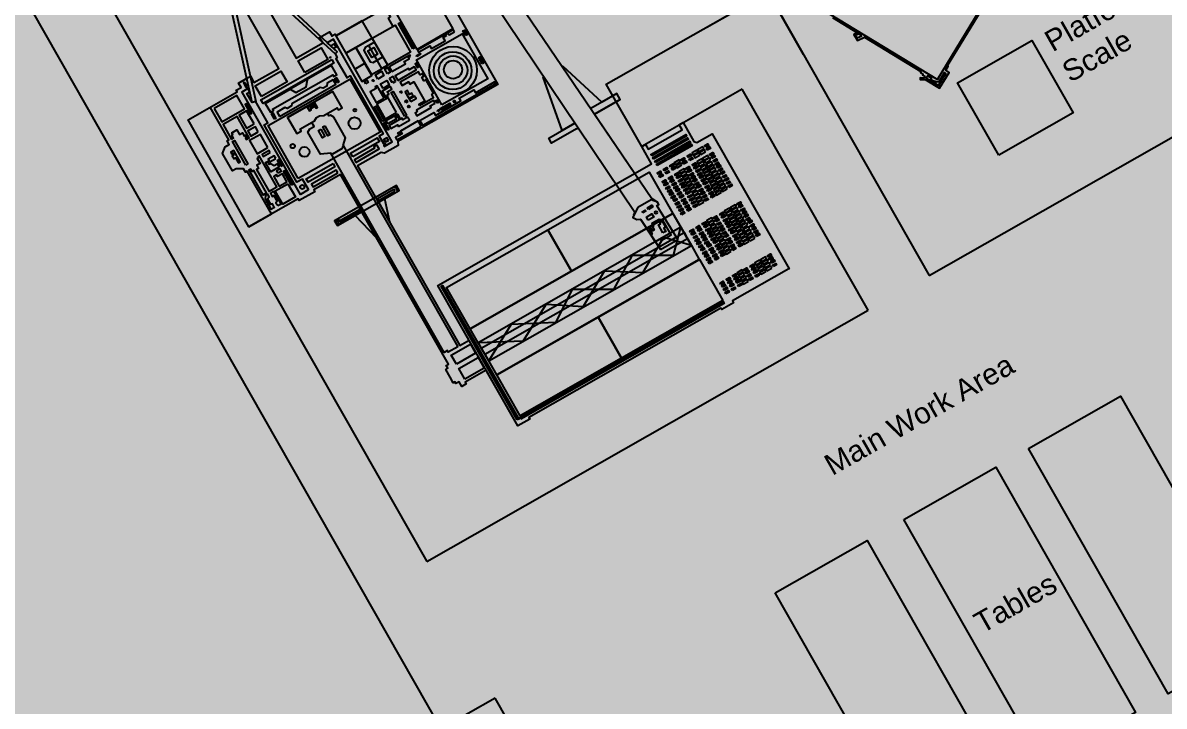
# Model space of a CAD drawing. Header units: millimetres. Extents: x 3191 to 879702, y -27549 to 222194.
# Drawn here: x 233734 to 249908, y 138571 to 148255 of the extents above; entities that cross this region are included whole.
import ezdxf

# ---------------------------------------------------------------- set-up
doc = ezdxf.new("R2010")
doc.units = ezdxf.units.MM
doc.header["$MEASUREMENT"] = 0
for name, color, linetype in [('Furniture', 44, 'Continuous'), ('Granulator', 11, 'Continuous'), ('Krumbuster', 112, 'Continuous'), ('Worker-Walkway', 8, 'Continuous')]:
    doc.layers.add(name, color=color, linetype=linetype)
doc.styles.get("Standard").update_dxf_attribs({"font": 'arial.ttf'})
picture_1 = doc.add_image_def('image4.png', size_in_pixel=(2551, 1418))

msp = doc.modelspace()

# ---------------------------------------------------------------- hatches: boundary and pattern name
at = {"lineweight": 211, "true_color": 0x000000}
h = msp.add_hatch(color=18, dxfattribs=at)
h.dxf.hatch_style = 1
h.paths.add_polyline_path([(215191.27861, 151368.28351), (238441.17067, 110521.71059), (277549.59155, 132782.24554), (254299.69949, 173628.81846)])

# ---------------------------------------------------------------- linework, layer by layer
at = {"layer": 'Furniture'}
for points in [[(247986.17045, 142222.08985), (249289.78448, 142964.10768), (251268.4987, 139487.80361), (249964.88467, 138745.78577)], [(246218.03512, 141215.66629), (247521.64915, 141957.68412), (249500.36336, 138481.38004), (248196.74934, 137739.36221)], [(244393.84453, 140177.33604), (245697.45856, 140919.35387), (247676.17278, 137443.04979), (246372.55875, 136701.03196)]]:
    msp.add_lwpolyline(points, close=True, dxfattribs=at)
at = {"layer": 'Granulator'}
for points in [[(245165.07308, 150737.44299), (244120.67796, 149019.90529), (246696.13844, 147453.82708), (247740.53356, 149171.36478)], [(247563.17654, 146378.35742), (246978.14915, 147406.16279), (248031.47255, 148005.71506), (248616.49994, 146977.90968)]]:
    msp.add_lwpolyline(points, close=True, dxfattribs=at)
for points in [[(245206.81818, 148331.00173), (245562.94103, 148114.45163), (245510.40674, 148088.89004), (245563.80415, 148002.89704), (245662.06546, 148051.51656), (246460.86387, 147565.78564), (246453.13551, 147553.07613), (246488.915, 147531.31945), (246480.98333, 147518.27559), (246515.24694, 147497.44068), (246500.30684, 147472.87124), (246447.66126, 147473.7215), (246449.48648, 147453.49995), (246520.08468, 147452.11977), (246726.18362, 147326.79575), (246863.04883, 147551.87453), (246811.80492, 147583.03477), (246847.95696, 147642.48785), (246836.43461, 147649.49432), (247633.73916, 148960.6845)], [(245623.35101, 148071.57849), (245580.88737, 148097.39964), (245535.23404, 148074.65976), (245557.07994, 148043.80947), (245623.35101, 148071.57849)], [(246551.433, 147495.35166), (246536.89065, 147471.43635), (246709.71838, 147366.3438), (246814.54674, 147538.73704), (246793.62835, 147551.45704), (246712.7347, 147418.42512), (246682.70612, 147412.79844), (246654.31659, 147430.06146), (246648.86269, 147421.09236), (246598.55837, 147451.68126), (246610.07141, 147470.61478), (246554.932, 147504.14379), (246551.99705, 147499.31718), (246551.433, 147495.35166)]]:
    msp.add_lwpolyline(points, dxfattribs=at)
at = {"layer": 'Krumbuster'}
for points in [[(236466.24253, 149340.99021), (236562.54958, 149395.83204), (236516.96041, 149369.87139), (236479.53518, 149435.59338), (236565.00557, 149285.49988), (237034.21213, 147138.04302), (236984.05014, 147123.49656), (236487.19556, 149352.92187), (236516.96041, 149369.87139), (236565.00557, 149285.49988), (238159.9636, 147816.56439), (238186.31713, 147843.18432), (236541.4984, 149382.53512), (236540.62858, 149383.34917)], [(242394.13322, 145526.96021), (242404.14399, 145568.39235), (240190.93476, 148868.49988), (240160.5354, 148833.9273), (239931.93781, 149195.76617), (240260.57847, 149404.62792), (240473.72537, 149069.91014), (240488.50595, 149052.87726), (240185.17517, 148880.14626), (240185.17517, 148880.14626), (240193.67144, 148865.22606)], [(240749.51023, 142545.48138), (240302.07069, 143331.22449), (240003.31616, 143161.09944), (240016.85133, 143137.3305), (239952.88925, 143100.90745), (239914.89268, 143167.63278), (239871.94621, 143143.17701), (239857.37211, 143168.77043), (239833.61577, 143155.24244), (239789.88767, 143232.03281), (239726.90444, 143342.6369), (239756.14223, 143359.28629), (239733.75871, 143398.59372), (239765.74226, 143416.80667), (238235.17234, 146104.62181), (237857.61055, 145889.62014), (237873.2871, 145862.09075), (237649.85987, 145734.86065), (237634.16601, 145762.42045), (236937.38726, 145365.64145), (236075.00988, 146880.05183), (236771.21534, 147276.50437), (236758.66717, 147298.54004), (236825.75217, 147336.74143), (236789.63147, 147400.17255), (236894.39771, 147459.83144), (236959.8433, 147497.09927), (237009.69541, 147409.5546), (237360.05609, 147609.06665), (236586.19117, 148968.04139)], [(236836.96681, 149106.9121), (237606.53743, 147755.47855), (237983.32478, 147970.03921), (237938.86942, 148048.10672), (238081.10067, 148129.09997), (238115.97463, 148067.85822), (238158.35787, 148091.99326), (238170.16722, 148071.25499), (239607.335, 148889.64675), (240467.26508, 147379.53404), (239048.55825, 146571.65482), (239052.18089, 146514.81842), (238860.60144, 146405.72396), (238809.96217, 146415.65263), (238478.80167, 146227.07408), (239928.94561, 143680.49404), (240060.51567, 143755.4163)], [(240491.4532, 149055.54884), (240437.80029, 149024.99632), (242646.63646, 145764.69385), (242728.37585, 145712.12609)], [(239008.3467, 148219.48158), (238982.58593, 148204.81217), (238915.42894, 148322.74574), (238944.44234, 148339.26735), (238910.58046, 148398.73177), (238958.70039, 148426.13354), (238973.21262, 148400.64879), (238995.14962, 148413.14077), (239008.04935, 148390.4877), (239213.97413, 148507.75108), (239556.09613, 148702.57163), (239534.31586, 148740.81969), (239563.32933, 148757.34134), (239554.05766, 148773.62322), (239593.6858, 148796.18937), (239636.81935, 148720.44308), (239660.87931, 148734.14397), (239580.90054, 148874.59371)], [(238855.035, 146503.82983), (238966.34654, 146567.21592), (238136.62737, 148024.27562), (238047.2197, 147973.36264), (238047.2197, 147973.36264), (238186.31713, 147843.18432), (238095.43907, 147928.23516), (238145.88706, 147956.96264), (238172.60215, 147910.0486), (238136.71045, 147889.61015), (238186.31713, 147843.18432), (238159.9636, 147816.56439), (238190.52584, 147762.89442), (238170.72295, 147751.61771), (238327.99113, 147475.44098), (238373.89131, 147501.57873), (238840.14579, 146682.79494), (238782.84824, 146650.16698), (238844.96836, 146541.0786), (238863.05019, 146551.37525), (238875.56924, 146529.39071), (238848.86375, 146514.18333), (238855.035, 146503.82983)], [(239744.19155, 148079.37097), (239733.30738, 148098.48453), (239324.76423, 147865.8406), (239340.48296, 147838.23713), (239501.82608, 147930.11359), (239524.80378, 147889.76273), (239718.69857, 148000.17566), (239691.28652, 148048.31362), (239744.19155, 148079.37097)], [(238904.45138, 147653.39961), (238823.4515, 147607.27442), (238636.58874, 147935.42184), (238586.54052, 147906.922), (238565.2587, 147865.01527), (238658.22776, 147701.75343), (238699.42605, 147693.50397), (238837.00216, 147771.84636), (238717.17536, 147982.27274), (238636.58874, 147935.42184)], [(238756.00228, 147725.72117), (238720.88061, 147787.39791), (238678.81112, 147763.44154), (238624.68248, 147858.49617), (238705.92021, 147904.7568), (238760.46201, 147808.97661), (238721.29378, 147786.67235)], [(239227.21768, 147781.2086), (239217.94592, 147797.49063), (238927.10377, 147631.87126), (238964.99684, 147565.32769), (239155.35336, 147673.72575), (239137.61613, 147704.87388), (239208.38071, 147745.17061), (239196.69033, 147765.69994), (239226.41138, 147782.62452)], [(239322.26352, 147622.52815), (239343.49286, 147634.61715), (239314.46848, 147685.5865), (239293.23914, 147673.4975), (239322.26352, 147622.52815)], [(237245.42913, 146988.75426), (237284.5019, 147011.00416), (237272.71815, 147031.69747), (238125.42365, 147517.26859), (238138.51671, 147494.27603), (238182.18622, 147519.14353), (238108.86507, 147647.9019), (237169.96967, 147113.25015), (237241.98152, 146986.79102), (237259.2195, 146996.60715)], [(239046.2468, 147439.10203), (239305.95267, 147586.99092), (239281.36247, 147630.17347), (239207.76735, 147588.2649), (239196.88326, 147607.37831), (239020.67962, 147507.03956), (239010.77252, 147501.39799), (239046.2468, 147439.10203)], [(239352.87487, 147083.10526), (239553.84606, 147197.54782), (239528.8528, 147241.43817), (239555.74338, 147256.75095), (239445.28924, 147450.71812), (239417.691, 147435.00237), (239389.87589, 147483.84815), (239416.76648, 147499.16092), (239394.99813, 147537.38805), (239363.86169, 147519.65748), (239340.07779, 147561.42411), (239081.78731, 147414.34121), (239110.00548, 147364.78763), (239201.29167, 147416.77033), (239217.81955, 147387.74593), (239273.01587, 147419.17735), (239429.02227, 147145.21642), (239344.10795, 147096.86217), (239352.17027, 147082.70403)], [(241867.96737, 146980.61078), (242197.48846, 147168.25578), (241835.41742, 146962.07529), (242197.48846, 147168.25578), (242150.00285, 147251.64469), (241939.65568, 147131.863), (241389.99545, 147636.72573), (241381.58887, 147631.93862)], [(237169.96967, 147113.25015), (237520.47528, 147312.84474), (237600.63112, 147265.62168), (237747.72859, 147349.38599), (237767.4555, 147445.69188), (237764.10352, 147451.57826)], [(237368.87727, 146929.64611), (238167.57043, 147384.46002), (238130.90994, 147448.83906), (238047.01845, 147401.06725), (238041.71, 147356.93924), (237991.14527, 147328.14528), (237949.81687, 147336.58159), (237547.59724, 147107.53858), (237542.14302, 147077.02914), (237480.08632, 147041.6911), (237448.60609, 147054.21312), (237335.98458, 146990.08107), (237370.02647, 146930.30052)], [(238852.27168, 147187.01149), (238753.10486, 147361.15714), (238728.33724, 147347.05328), (238740.43076, 147325.81598), (238656.22096, 147277.86291), (238742.48806, 147126.37033), (238852.27168, 147187.01149)], [(238880.97179, 147195.85505), (238906.44706, 147210.36189), (238895.56298, 147229.4753), (238918.20763, 147242.37024), (238898.0517, 147277.76583), (238961.73973, 147314.03283), (238940.37453, 147351.552), (238827.15126, 147287.07727), (238879.55648, 147195.04911), (238879.55648, 147195.04911)], [(239019.67447, 147423.03195), (238980.16898, 147492.40705), (238931.3414, 147464.6023), (238960.76892, 147412.92499), (238978.46007, 147422.99917), (238989.34424, 147403.88561), (239019.67447, 147423.03195)], [(239395.95787, 146808.48561), (239360.88664, 146870.07376), (239559.73494, 146983.30745), (239582.30949, 146943.66456), (239940.17237, 147147.44872), (239917.20339, 147187.78425), (240123.12817, 147305.04762), (240146.91207, 147263.281), (240420.06307, 147418.82619), (240436.99401, 147389.09398), (239401.22174, 146799.27592), (239395.95787, 146808.48561)], [(241556.37173, 146832.50222), (241377.63915, 146730.72338), (241108.36017, 147483.23509), (241116.75378, 147488.01481)], [(236984.05014, 147123.49656), (236908.82884, 147255.59177), (236949.45528, 147278.7264), (236924.35007, 147322.81335), (236837.64464, 147273.43914), (237663.35386, 145823.42128), (237673.71985, 145829.32416)], [(237660.99122, 146748.32118), (237864.92129, 146864.44867), (237896.74553, 146914.68762), (237937.38896, 146937.83193), (237998.16092, 146942.21078), (238190.6824, 147051.84168), (238208.55991, 147020.4472), (238259.9053, 147049.68571), (238128.29915, 147280.79766), (237485.13488, 146914.5493), (237615.92869, 146684.86388), (237679.38947, 146721.00147), (237660.99122, 146748.32118)], [(239232.23139, 147141.82617), (239305.82643, 147183.73469), (239286.47679, 147217.71436), (239234.81874, 147188.29781), (239228.77198, 147198.91645), (239266.27716, 147220.27369), (239245.31502, 147257.08504), (239214.88624, 147239.75745), (239183.84622, 147294.26645), (239153.41751, 147276.93889), (239232.23139, 147141.82617)], [(236937.38726, 145365.64145), (237257.73123, 145548.06057), (236913.91648, 146151.82945), (236888.85693, 146137.55935), (236862.0905, 146184.56355), (236756.56553, 146186.71888), (236703.7615, 146156.64975), (236562.28185, 146405.10044), (236601.75749, 146497.12277), (236659.48394, 146529.99497), (236629.14863, 146583.26644), (236653.31315, 146597.02687), (236390.00244, 147059.42359)], [(237674.01649, 145828.80324), (237783.20443, 145890.98006), (237697.80678, 146040.94584), (237619.04824, 145996.09698), (237155.72048, 146809.74119), (237206.26889, 146838.52586), (237033.27987, 147142.30976)], [(237485.13488, 146914.5493), (237759.65621, 147070.87482), (237796.21347, 147006.67706), (237819.03082, 147019.67035), (237808.87606, 147037.503), (237870.19771, 147072.42246), (237886.03919, 147044.60343), (237908.14346, 147057.19066), (237865.89948, 147131.3748)], [(239575.0665, 147117.65809), (239554.5075, 147153.76148), (239313.20044, 147016.34975), (239323.68146, 146997.94415), (239292.5451, 146980.21362), (239317.1353, 146937.03108), (239521.64476, 147053.4885), (239507.13253, 147078.97325), (239575.0665, 147117.65809)], [(241939.65568, 147131.863), (241781.43021, 147041.76188)], [(236689.85759, 146600.79994), (236720.287, 146618.1279), (236693.77549, 146664.68444), (236709.43771, 146673.60326), (236696.18191, 146696.88161), (236766.88566, 146737.14369), (236804.86848, 146670.44251), (236846.03769, 146693.88621), (236870.76481, 146650.46323), (236890.90193, 146661.93027), (236906.45196, 146634.62306), (236888.55233, 146624.43015), (236901.0433, 146602.49491), (236941.76499, 146625.68378), (236770.20503, 146926.95814), (236572.86121, 146814.58117), (236689.85759, 146600.79994)], [(238274.99485, 146515.84882), (238306.73147, 146626.41177), (238140.91859, 146917.59373), (238092.07206, 146948.34425), (238071.39385, 146936.56909), (238051.03552, 146972.3201)], [(239057.80897, 146786.57425), (239211.36797, 146874.01805), (239185.16536, 146920.03214), (239118.64671, 146882.15325), (239106.55318, 146903.39054), (238926.10368, 146800.634), (238951.09694, 146756.74365), (239045.21375, 146810.33824), (239057.80897, 146786.57425)], [(239378.76646, 146789.33978), (239336.4392, 146863.67015), (239086.5157, 146721.35181), (239108.68279, 146682.42446), (239016.68894, 146630.03878), (239034.82923, 146598.18284), (239378.76646, 146789.33978)], [(241835.41742, 146962.07529), (242646.63646, 145764.69385)], [(238099.36432, 146405.52771), (237952.70011, 146393.83862), (237774.38185, 146706.98113), (237800.90792, 146753.25849), (237861.51657, 146787.77194), (237829.37863, 146844.20899)], [(244586.7581, 144767.45208), (243789.12053, 144313.23926), (243803.91397, 144287.26068), (243637.55425, 144192.52753), (243625.70449, 144213.33675), (240903.54225, 142663.20796), (240916.44827, 142640.54385), (240749.51023, 142545.48138), (239617.04144, 144534.19597), (242643.05747, 146257.35359), (242503.69437, 146502.08743), (242555.5922, 146531.64053), (242595.08371, 146462.28998), (243077.49221, 146736.99635), (243036.1306, 146809.63096), (243090.71888, 146840.71613), (243243.70372, 146572.06131), (243282.72297, 146558.11967), (243503.51508, 146683.84921), (244592.83296, 144770.91139), (244586.7581, 144767.45208)], [(241577.84408, 146750.32696), (241226.36196, 146550.1763), (241185.76802, 146621.46283), (241556.37173, 146832.50222)], [(241577.84408, 146750.32696), (241602.18616, 146764.1885)], [(238888.12883, 146572.67154), (238914.55621, 146587.72054), (238893.95523, 146623.89766), (238844.43875, 146595.70062), (238857.11631, 146573.43772), (238876.58966, 146584.52677), (238884.51308, 146570.61255), (238888.12883, 146572.67154)], [(236789.77312, 146272.36271), (236813.04269, 146285.61351), (236721.78192, 146445.87543), (236682.40269, 146423.45102), (236696.93306, 146397.93442), (236711.70025, 146406.34356), (236724.44614, 146383.96067), (236702.51903, 146371.47433), (236727.24614, 146328.05134), (236749.17325, 146340.53768), (236785.37159, 146276.97022), (236789.77312, 146272.36271)], [(239899.25831, 143663.07861), (239763.45394, 143585.74513), (239749.87837, 143609.58502), (239705.80041, 143584.48493), (238099.36432, 146405.52771), (238128.71828, 146400.06876), (238238.73465, 146462.71733), (238263.84878, 146477.01851), (238274.99485, 146515.84882), (239899.25831, 143663.07861)], [(238451.41206, 146277.65367), (238783.62995, 146466.83435), (238752.20466, 146522.01991), (238708.59968, 146497.18915), (238719.24543, 146478.49427), (238432.04298, 146314.94751), (238451.41206, 146277.65367)], [(237224.36994, 145867.52293), (237333.11045, 145929.44496), (237082.01595, 146370.38895), (237068.14371, 146362.48943), (237076.81097, 146347.26897), (237054.43634, 146334.52779), (237095.73306, 146262.00714), (237049.64142, 146235.76037), (237074.62345, 146191.88974), (237052.69634, 146179.4034), (237046.43146, 146175.83587), (237222.57996, 145866.50363), (237230.63483, 145871.09046)], [(237359.92405, 146207.24147), (237248.49861, 146143.79051), (237174.57227, 146273.61166), (237201.4218, 146288.90106), (237223.59969, 146249.95475), (237242.39435, 146260.65732), (237296.97315, 146232.45488), (237336.35238, 146254.87929), (237362.09915, 146209.6657), (237362.09915, 146209.6657), (237326.80971, 146188.38458)], [(237140.18615, 145818.36811), (237185.83027, 145844.36004), (237005.60305, 146160.85487), (236982.78099, 146147.8589), (236963.66207, 146181.43339), (236936.81254, 146166.14399), (237136.15868, 145816.07468), (237140.18615, 145818.36811)], [(237374.46127, 145945.28532), (237475.59435, 146002.87531), (237411.35492, 146115.68538), (237342.88875, 146076.69748), (237330.14286, 146099.08038), (237290.31604, 146076.40109), (237367.81118, 145940.31282), (237374.9711, 145944.39002)], [(238235.17234, 146104.62181), (238749.13716, 145202.05448), (238443.33468, 145523.62221), (238194.23971, 145381.77568), (239066.70399, 145878.59838), (239027.50335, 145947.43815), (238152.838, 145449.36205), (238192.03864, 145380.52228), (238207.41607, 145389.27892)], [(237297.67145, 145644.83515), (237270.90503, 145691.83935), (237248.97792, 145679.35301), (237202.07301, 145761.72215), (237224.59449, 145788.77465), (237203.18135, 145826.37801), (237173.19937, 145809.30484), (237167.00373, 145761.90805), (237250.61699, 145615.07584), (237298.4986, 145642.34191), (237297.67145, 145644.83515)], [(237345.98951, 145664.05018), (237394.76615, 145691.82592), (237297.89718, 145861.93633), (237271.82904, 145857.76271), (237242.7421, 145841.19922), (237268.9987, 145795.09033), (237293.16322, 145808.85076), (237340.06822, 145726.48147), (237321.25698, 145703.3202), (237345.98951, 145664.05018)], [(238772.60725, 145711.12569), (238934.05668, 145427.60632), (238863.74684, 145758.38647), (238861.75227, 145761.88911)], [(242768.61054, 145044.20571), (243016.65404, 145185.45349), (242716.32925, 145665.15882), (242745.62236, 145681.83971), (242728.37585, 145712.12609), (242637.53669, 145744.47846), (242448.08444, 145636.59532), (242394.13322, 145526.96021), (242379.93927, 145498.11645), (242432.66125, 145466.10799), (242484.66652, 145472.43369), (242768.61054, 145044.20571)], [(242790.86845, 145173.33675), (242922.70002, 145248.40793), (242804.2082, 145456.48997), (242749.16124, 145469.13017), (242648.57901, 145411.85386), (242670.27567, 145373.75262), (242655.6266, 145365.41074), (242681.76764, 145319.50478), (242657.35253, 145305.60165), (242620.77007, 145369.84365), (242600.26741, 145358.16845), (242653.54227, 145264.61313), (242630.98339, 145251.76703), (242696.94777, 145152.28336), (242758.36699, 145187.25839), (242790.86845, 145173.33675)], [(242803.25488, 145278.76597), (242739.83875, 145390.13026), (242772.06871, 145408.48354), (242762.05443, 145426.0695), (242794.27936, 145444.41992), (242843.23105, 145358.45646), (242819.79153, 145345.10888), (242845.93835, 145299.19278), (242803.25488, 145278.76597)], [(240336.85021, 143464.49265), (240652.81716, 143980.74128), (240649.58489, 143986.41745), (241286.19311, 144010.73128), (241288.61732, 144006.47416), (241523.01946, 144477.2155), (241520.19121, 144482.18214), (242107.69856, 144478.42822), (242110.0766, 144474.25218), (242370.76654, 144954.20467), (242365.46215, 144963.51966), (242950.26338, 144964.41266), (242955.30227, 144955.56393), (243060.44559, 145359.27633), (243208.29919, 145099.63242), (242819.97754, 145214.22157), (242816.48553, 145220.35385), (242520.28557, 144718.11316), (242524.70109, 144710.35911), (241979.28465, 144734.91383), (241975.54444, 144741.48196), (241675.29077, 144236.39597), (241679.47542, 144229.04737), (241150.81221, 144264.73948), (241147.75886, 144270.10143), (240822.30739, 143746.54581), (240824.72005, 143742.30896), (240184.92826, 143721.81984)], [(240336.85021, 143464.49265), (240184.92826, 143721.81984), (240228.35045, 143645.56667), (243103.86778, 145283.02316), (243155.17441, 145192.92421), (240282.26364, 143556.95203)], [(243208.29919, 145099.63242), (243060.44559, 145359.27633)]]:
    msp.add_lwpolyline(points, dxfattribs=at)
for points in [[(239320.7071, 147878.56714), (239039.77606, 148371.90672), (239547.27791, 148660.90244), (239828.20896, 148167.56286)], [(238686.47189, 148036.19073), (238544.96782, 148284.6843), (238170.16722, 148071.25499), (238311.67129, 147822.76143)], [(238904.45138, 147653.39961), (238686.47189, 148036.19073), (239008.3467, 148219.48158), (239226.3262, 147836.69045)], [(239261.12814, 147886.81548), (239057.957, 148243.60185), (239075.64814, 148253.67603), (239278.81929, 147896.88966)], [(239851.73522, 148128.80181), (239836.10295, 148156.25344), (239758.00066, 148111.77827), (239773.63292, 148084.32665)], [(240007.04457, 148073.69324), (239969.36685, 148139.85863), (239992.58642, 148153.08096), (240030.26414, 148086.91557)], [(238454.63202, 147904.17007), (238672.61151, 147521.37895), (238904.45138, 147653.39961), (238686.47189, 148036.19073)], [(239673.10478, 147092.05153), (239310.87415, 147728.16033), (239961.37629, 148098.58722), (240323.60693, 147462.47843)], [(237729.67227, 147552.20786), (237636.05689, 147716.60468), (237961.28017, 147901.8023), (238054.89555, 147737.40548)], [(238311.67129, 147822.76143), (238438.61228, 147599.84191), (238581.573, 147681.25055), (238454.63202, 147904.17007)], [(238111.81829, 147736.32682), (238141.27769, 147684.59353), (237138.0271, 147113.29488), (237108.5677, 147165.02816)], [(238078.05388, 147758.20507), (238078.05388, 147758.20507), (238097.59018, 147769.32998), (238097.59018, 147769.32998)], [(238438.61228, 147599.84191), (238537.9853, 147425.33417), (238679.8206, 147506.10194), (238580.44758, 147680.60969)], [(239319.00383, 147779.58776), (239313.75334, 147788.80808), (239365.50967, 147818.2806), (239370.76016, 147809.06028)], [(240241.1447, 147675.68326), (240193.84718, 147758.74185), (240215.65952, 147771.16284), (240262.95704, 147688.10425)], [(237113.87606, 147209.15632), (237027.46195, 147360.90709), (237391.75793, 147568.35457), (237478.17204, 147416.60379)], [(238764.33878, 147458.56328), (238729.6707, 147519.44347), (238816.71112, 147569.00843), (238851.3792, 147508.12824)], [(238901.8192, 147533.10126), (238864.32927, 147598.93686), (238900.41914, 147619.48815), (238937.90907, 147553.65254)], [(236910.63787, 147351.97888), (236876.73376, 147411.51748), (236862.41408, 147403.36318), (236896.31819, 147343.82458)], [(237637.96895, 146048.55439), (237211.37925, 146797.68336), (238368.85543, 147456.80541), (238795.44513, 146707.67645)], [(238187.93583, 147402.14669), (238153.23925, 147463.07694), (238178.52165, 147477.47394), (238213.21824, 147416.54369)], [(238595.67211, 147392.51423), (238577.12876, 147425.07798), (238608.97278, 147443.21147), (238627.51613, 147410.64773)], [(238694.40283, 147421.54981), (238684.32495, 147439.24745), (238700.60079, 147448.51569), (238710.67867, 147430.81805)], [(238839.01413, 147325.78113), (238802.73355, 147389.49301), (238890.48162, 147439.46094), (238926.7622, 147375.74906)], [(236446.20511, 147039.3823), (236551.82712, 146853.90079), (236874.04834, 147037.3889), (236768.42634, 147222.87041)], [(239031.32736, 146983.03848), (238911.43862, 147193.57362), (238748.25034, 147100.64644), (238868.13907, 146890.1113)], [(239145.98414, 146929.59433), (238954.50346, 147265.85121), (238979.97865, 147280.358), (239171.45933, 146944.10112)], [(239089.54976, 147257.44391), (239077.45624, 147278.6812), (239094.43973, 147288.35241), (239106.53325, 147267.11512)], [(236986.15755, 146980.00849), (236910.95672, 147112.06774), (236886.79212, 147098.30726), (236961.99294, 146966.24801)], [(237798.10758, 147053.09704), (237785.51562, 147075.20961), (237857.53287, 147116.21966), (237870.12482, 147094.10709)], [(238831.70889, 146854.35347), (238715.0258, 147059.25921), (238742.03625, 147074.64025), (238858.71934, 146869.73451)], [(239163.31149, 147121.32931), (239149.60555, 147145.39814), (239170.12724, 147157.08417), (239183.83318, 147133.01534)], [(239201.50031, 147049.32937), (239188.60057, 147071.98243), (239205.58406, 147081.65364), (239218.4838, 147059.00057)], [(239604.5533, 147114.7103), (239583.95526, 147150.88226), (239600.26202, 147160.16811), (239620.86006, 147123.99615)], [(239615.93672, 146999.09055), (239610.28231, 147009.0202), (239630.84301, 147020.72844), (239636.49742, 147010.79879)], [(239662.82014, 147017.33495), (239649.49195, 147040.74042), (239782.78218, 147116.64222), (239796.11036, 147093.23675)], [(239844.01659, 147119.5777), (239831.49625, 147141.56452), (239852.76594, 147153.67649), (239865.28628, 147131.68967)], [(237009.96478, 146821.64714), (236904.93847, 147006.08256), (236797.54043, 146944.925), (236902.56673, 146760.48958)], [(237302.38385, 146888.73677), (237257.86749, 146966.9114), (237276.25468, 146977.38194), (237320.77103, 146899.20731)], [(238907.24711, 146821.43414), (238880.32027, 146868.72004), (238999.61651, 146936.65299), (239026.54335, 146889.3671)], [(239047.92662, 146901.54375), (239020.99978, 146948.82965), (239043.50856, 146961.64722), (239070.4354, 146914.36132)], [(237070.07621, 146709.79758), (237028.77941, 146782.31838), (236924.06629, 146722.68975), (236965.36309, 146650.16894)], [(237956.32703, 146747.30011), (238014.41241, 146645.29709), (237982.32544, 146627.02524), (237924.24007, 146729.02826)], [(238011.45635, 146794.75193), (238084.1647, 146667.06968), (238057.06908, 146651.64015), (237984.36073, 146779.32239)], [(238901.4338, 146734.52761), (238846.9389, 146830.22543), (238866.07134, 146841.12035), (238920.56623, 146745.42254)], [(239059.98016, 146672.50254), (239047.88663, 146693.73984), (239074.06956, 146708.64964), (239086.16309, 146687.41235)], [(236894.48903, 146238.32722), (236704.57498, 146571.83296), (236733.21441, 146588.14162), (236923.12846, 146254.63588)], [(237207.18207, 146486.71882), (237100.37127, 146674.28795), (236948.22406, 146587.64808), (237055.03486, 146400.07895)], [(238409.09829, 146356.15205), (238378.42764, 146410.0124), (238755.48112, 146624.7246), (238786.15177, 146570.86425)], [(242646.78721, 146368.33649), (242635.15101, 146388.77068), (243129.35722, 146670.19523), (243140.99342, 146649.76104)], [(242671.77964, 146324.44759), (242660.14344, 146344.88178), (243154.34965, 146626.30632), (243165.98585, 146605.87214)], [(242700.241, 146274.46695), (242688.6048, 146294.90114), (243182.811, 146576.32568), (243194.4472, 146555.8915)], [(242723.27317, 146232.44165), (242711.63697, 146252.87583), (243205.84317, 146534.30038), (243217.47937, 146513.86619)], [(243406.88919, 146492.67824), (243395.33957, 146512.96038), (243441.68555, 146539.35199), (243453.23517, 146519.06984)], [(237240.6899, 146417.46956), (237224.88505, 146445.22428), (237125.09435, 146388.39871), (237140.89921, 146360.64399)], [(237317.74175, 146332.11131), (237295.05404, 146371.95292), (237212.26803, 146324.81063), (237234.95574, 146284.96901)], [(243161.47325, 146345.70524), (243149.92363, 146365.98738), (243196.2696, 146392.37899), (243207.81922, 146372.09684)], [(243300.70092, 146423.37737), (243285.16867, 146450.65336), (243217.3042, 146412.0081), (243232.83645, 146384.73211)], [(243325.59523, 146379.66078), (243310.06298, 146406.93677), (243242.19851, 146368.29151), (243257.73076, 146341.01552)], [(243384.3208, 146470.99451), (243368.78856, 146498.2705), (243300.92409, 146459.62524), (243316.45634, 146432.34925)], [(243409.21511, 146427.27792), (243393.68287, 146454.55391), (243325.8184, 146415.90865), (243341.35064, 146388.63266)], [(243455.18396, 146347.44139), (243439.65171, 146374.71738), (243371.78725, 146336.07212), (243387.31949, 146308.79613)], [(243431.7835, 146448.96165), (243420.23388, 146469.24379), (243466.57986, 146495.6354), (243478.12948, 146475.35325)], [(243477.75235, 146369.12512), (243466.20273, 146389.40726), (243512.5487, 146415.79887), (243524.09832, 146395.51672)], [(243499.87613, 146330.27381), (243488.32651, 146350.55596), (243534.67249, 146376.94756), (243546.22211, 146356.66542)], [(237388.81821, 146220.82332), (237340.63864, 146305.43087), (237358.98579, 146315.87861), (237407.16536, 146231.27106)], [(238129.41173, 146261.94105), (238156.53587, 146214.30869), (237776.51699, 145997.90785), (237749.39285, 146045.54021)], [(242913.39432, 146209.25607), (242901.8447, 146229.53822), (242948.19067, 146255.92982), (242959.74029, 146235.64768)], [(242938.28862, 146165.53948), (242926.739, 146185.82163), (242973.08498, 146212.21323), (242984.6346, 146191.93109)], [(243049.24192, 146284.19806), (243033.70967, 146311.47405), (242965.8452, 146272.82879), (242981.37745, 146245.5528)], [(243074.13622, 146240.48147), (243058.60398, 146267.75746), (242990.73951, 146229.1122), (243006.27176, 146201.83621)], [(243069.89403, 146295.16641), (243058.34441, 146315.44855), (243104.69038, 146341.84016), (243116.24, 146321.55801)], [(243094.78833, 146251.44982), (243083.23871, 146271.73196), (243129.58469, 146298.12357), (243141.13431, 146277.84142)], [(243140.75718, 146171.61329), (243129.20756, 146191.89543), (243175.55354, 146218.28704), (243187.10316, 146198.00489)], [(243186.36756, 146301.98865), (243174.81794, 146322.27079), (243221.16391, 146348.6624), (243232.71353, 146328.38025)], [(243232.3364, 146222.15212), (243220.78678, 146242.43427), (243267.13276, 146268.82587), (243278.68238, 146248.54373)], [(243254.46019, 146183.30081), (243242.91057, 146203.58296), (243289.25654, 146229.97456), (243300.80616, 146209.69242)], [(243371.56407, 146299.82425), (243356.03183, 146327.10024), (243288.16736, 146288.45498), (243303.69961, 146261.17899)], [(243393.68786, 146260.97294), (243378.15561, 146288.24893), (243310.29114, 146249.60367), (243325.82339, 146222.32768)], [(243422.45513, 146210.45509), (243406.92288, 146237.73108), (243339.05841, 146199.08582), (243354.59066, 146171.80983)], [(243477.30775, 146308.59009), (243461.7755, 146335.86608), (243393.91103, 146297.22082), (243409.44328, 146269.94483)], [(243506.07501, 146258.07224), (243490.54277, 146285.34823), (243422.6783, 146246.70297), (243438.21055, 146219.42698)], [(243531.51765, 146213.39273), (243515.98541, 146240.66872), (243448.12094, 146202.02346), (243463.65319, 146174.74747)], [(243528.6434, 146279.75596), (243517.09378, 146300.03811), (243563.43976, 146326.42971), (243574.98938, 146306.14757)], [(243554.08604, 146235.07645), (243542.53642, 146255.3586), (243588.8824, 146281.7502), (243600.43202, 146261.46806)], [(243577.31804, 146194.27903), (243565.76842, 146214.56118), (243612.11439, 146240.95278), (243623.66401, 146220.67064)], [(237353.55372, 146122.48964), (237332.6504, 146159.19769), (237376.0571, 146183.91553), (237396.96042, 146147.20748)], [(237541.19694, 145954.27359), (237429.54278, 146150.34811), (237447.44241, 146160.54102), (237559.09658, 145964.4665)], [(238196.43234, 146127.53318), (238173.91411, 146167.07717), (237824.44043, 145968.07021), (237846.95866, 145928.52622)], [(241507.58306, 144737.09632), (241175.7263, 145319.86592), (242611.53125, 146137.48163), (242943.38801, 145554.71202)], [(242735.38412, 146105.9557), (242723.8345, 146126.23785), (242770.18047, 146152.62946), (242781.73009, 146132.34731)], [(242760.27843, 146062.23912), (242748.72881, 146082.52126), (242795.07478, 146108.91287), (242806.6244, 146088.63072)], [(242824.20385, 146156.53389), (242812.65423, 146176.81603), (242859.0002, 146203.20764), (242870.54982, 146182.92549)], [(242849.09816, 146112.8173), (242837.54854, 146133.09944), (242883.89451, 146159.49105), (242895.44413, 146139.2089)], [(242895.067, 146032.98077), (242883.51738, 146053.26292), (242929.86336, 146079.65452), (242941.41298, 146059.37237)], [(242984.25747, 146085.70295), (242972.70785, 146105.9851), (243019.05383, 146132.37671), (243030.60345, 146112.09456)], [(243006.38126, 146046.85165), (242994.83164, 146067.13379), (243041.17761, 146093.5254), (243052.72723, 146073.24325)], [(243120.10507, 146160.64494), (243104.57283, 146187.92093), (243036.70836, 146149.27567), (243052.24061, 146121.99968)], [(243142.22886, 146121.79363), (243126.69661, 146149.06962), (243058.83214, 146110.42436), (243074.36439, 146083.14837)], [(243170.99613, 146071.27578), (243155.46388, 146098.55177), (243087.59941, 146059.90651), (243103.13166, 146032.63052)], [(243196.43877, 146026.59627), (243180.90652, 146053.87226), (243113.04205, 146015.227), (243128.5743, 145987.95101)], [(243162.88097, 146132.76198), (243151.33135, 146153.04413), (243197.67732, 146179.43573), (243209.22694, 146159.15359)], [(243191.64824, 146082.24413), (243180.09862, 146102.52628), (243226.44459, 146128.91788), (243237.99421, 146108.63574)], [(243217.09088, 146037.56462), (243205.54126, 146057.84677), (243251.88723, 146084.23837), (243263.43685, 146063.95623)], [(243283.22746, 146132.78296), (243271.67784, 146153.06511), (243318.02381, 146179.45671), (243329.57343, 146159.17457)], [(243308.6701, 146088.10345), (243297.12048, 146108.3856), (243343.46645, 146134.7772), (243355.01607, 146114.49506)], [(243331.90209, 146047.30603), (243320.35247, 146067.58818), (243366.69845, 146093.97978), (243378.24807, 146073.69764)], [(243447.89777, 146165.77558), (243432.36552, 146193.05157), (243364.50105, 146154.40631), (243380.0333, 146127.13032)], [(243471.12976, 146124.97816), (243455.59751, 146152.25415), (243387.73305, 146113.60889), (243403.26529, 146086.3329)], [(243497.68061, 146078.35254), (243482.14836, 146105.62853), (243414.2839, 146066.98327), (243429.81614, 146039.70728)], [(243526.87869, 146038.37531), (243511.34645, 146065.6513), (243443.48198, 146027.00604), (243459.01423, 145999.73005)], [(243554.74965, 146172.59531), (243539.2174, 146199.8713), (243471.35293, 146161.22604), (243486.88518, 146133.95005)], [(243581.3005, 146125.96968), (243565.76825, 146153.24567), (243497.90378, 146114.60041), (243513.43603, 146087.32442)], [(243610.49858, 146085.99246), (243594.96633, 146113.26845), (243527.10187, 146074.62319), (243542.63411, 146047.3472)], [(243639.81418, 146034.51169), (243624.28193, 146061.78768), (243556.41747, 146023.14242), (243571.94971, 145995.86643)], [(243603.86889, 146147.65341), (243592.31927, 146167.93555), (243638.66524, 146194.32716), (243650.21486, 146174.04501)], [(243633.06697, 146107.67618), (243621.51735, 146127.95833), (243667.86332, 146154.34993), (243679.41294, 146134.06779)], [(243662.38257, 146056.19541), (243650.83295, 146076.47756), (243697.17893, 146102.86916), (243708.72854, 146082.58702)], [(243688.24168, 146013.04165), (243676.69206, 146033.32379), (243723.03803, 146059.7154), (243734.58765, 146039.43325)], [(237491.14424, 145974.64556), (237597.79169, 145787.36328), (237417.77981, 145684.85594), (237311.13236, 145872.13822)], [(239005.64435, 145870.00365), (238991.87881, 145894.17715), (238758.28829, 145761.15958), (238772.05383, 145736.98608)], [(242806.24728, 145982.40259), (242794.69766, 146002.68473), (242841.04363, 146029.07634), (242852.59325, 146008.79419)], [(242828.37106, 145943.55128), (242816.82144, 145963.83343), (242863.16742, 145990.22503), (242874.71704, 145969.94288)], [(242857.13833, 145893.03343), (242845.58871, 145913.31558), (242891.93468, 145939.70718), (242903.4843, 145919.42504)], [(242882.58097, 145848.35392), (242871.03135, 145868.63607), (242917.37732, 145895.02767), (242928.92694, 145874.74553)], [(242917.19079, 145994.12946), (242905.64117, 146014.41161), (242951.98714, 146040.80321), (242963.53676, 146020.52107)], [(242945.95806, 145943.61161), (242934.40844, 145963.89376), (242980.75441, 145990.28536), (242992.30403, 145970.00322)], [(242971.4007, 145898.9321), (242959.85108, 145919.21425), (243006.19705, 145945.60585), (243017.74667, 145925.32371)], [(242994.63269, 145858.13468), (242983.08307, 145878.41683), (243029.42905, 145904.80843), (243040.97867, 145884.52629)], [(243035.14853, 145996.3338), (243023.59891, 146016.61594), (243069.94488, 146043.00755), (243081.4945, 146022.7254)], [(243060.59117, 145951.65429), (243049.04155, 145971.93643), (243095.38752, 145998.32804), (243106.93714, 145978.04589)], [(243083.82316, 145910.85687), (243072.27354, 145931.13901), (243118.61952, 145957.53062), (243130.16914, 145937.24847)], [(243110.37401, 145864.23124), (243098.82439, 145884.51339), (243145.17037, 145910.905), (243156.71999, 145890.62285)], [(243219.67076, 145985.79885), (243204.13851, 146013.07484), (243136.27405, 145974.42958), (243151.80629, 145947.15359)], [(243246.22161, 145939.17323), (243230.68936, 145966.44922), (243162.8249, 145927.80396), (243178.35714, 145900.52797)], [(243275.41969, 145899.196), (243259.88745, 145926.47199), (243192.02298, 145887.82673), (243207.55522, 145860.55074)], [(243240.32287, 145996.7672), (243228.77325, 146017.04935), (243275.11923, 146043.44095), (243286.66885, 146023.15881)], [(243266.87372, 145950.14158), (243255.3241, 145970.42372), (243301.67008, 145996.81533), (243313.2197, 145976.53318)], [(243296.0718, 145910.16435), (243284.52218, 145930.4465), (243330.86816, 145956.8381), (243342.41778, 145936.55596)], [(243325.3874, 145858.68358), (243313.83778, 145878.96573), (243360.18376, 145905.35733), (243371.73338, 145885.07519)], [(243358.45294, 146000.68041), (243346.90332, 146020.96256), (243393.2493, 146047.35416), (243404.79892, 146027.07202)], [(243387.65102, 145960.70318), (243376.1014, 145980.98533), (243422.44738, 146007.37694), (243433.997, 145987.09479)], [(243416.96662, 145909.22241), (243405.417, 145929.50456), (243451.76298, 145955.89617), (243463.3126, 145935.61402)], [(243442.82573, 145866.06865), (243431.27611, 145886.3508), (243477.62209, 145912.7424), (243489.17171, 145892.46026)], [(243556.19429, 145986.89454), (243540.66205, 146014.17053), (243472.79758, 145975.52527), (243488.32983, 145948.24928)], [(243582.0534, 145943.74078), (243566.52115, 145971.01677), (243498.65669, 145932.37151), (243514.18893, 145905.09552)], [(243608.60425, 145897.11515), (243593.072, 145924.39114), (243525.20754, 145885.74588), (243540.73978, 145858.46989)], [(243665.67329, 145991.35792), (243650.14104, 146018.63391), (243582.27657, 145979.98865), (243597.80882, 145952.71266)], [(243692.22414, 145944.7323), (243676.69189, 145972.00829), (243608.82742, 145933.36303), (243624.35967, 145906.08704)], [(243717.11845, 145901.01571), (243701.5862, 145928.2917), (243633.72173, 145889.64644), (243649.25398, 145862.37045)], [(243714.79253, 145966.41603), (243703.24291, 145986.69817), (243749.58888, 146013.08978), (243761.1385, 145992.80763)], [(243739.68683, 145922.69944), (243728.13721, 145942.98158), (243774.48319, 145969.37319), (243786.03281, 145949.09104)], [(242905.81296, 145807.5565), (242894.26334, 145827.83865), (242940.60932, 145854.23025), (242952.15894, 145833.9481)], [(242932.36381, 145760.93088), (242920.81419, 145781.21302), (242967.16017, 145807.60463), (242978.70979, 145787.32248)], [(242961.56189, 145720.95365), (242950.01228, 145741.2358), (242996.35825, 145767.6274), (243007.90787, 145747.34526)], [(243021.18354, 145811.50906), (243009.63392, 145831.79121), (243055.9799, 145858.18281), (243067.52952, 145837.90066)], [(243050.38162, 145771.53183), (243038.832, 145791.81398), (243085.17798, 145818.20558), (243096.7276, 145797.92344)], [(243079.69722, 145720.05106), (243068.1476, 145740.33321), (243114.49358, 145766.72482), (243126.0432, 145746.44267)], [(243139.57209, 145824.25402), (243128.02247, 145844.53616), (243174.36845, 145870.92777), (243185.91807, 145850.64562)], [(243168.88769, 145772.77325), (243157.33807, 145793.05539), (243203.68405, 145819.447), (243215.23367, 145799.16485)], [(243194.7468, 145729.61948), (243183.19718, 145749.90163), (243229.54315, 145776.29324), (243241.09277, 145756.01109)], [(243221.29765, 145682.99386), (243209.74803, 145703.27601), (243256.094, 145729.66761), (243267.64362, 145709.38547)], [(243304.73529, 145847.71523), (243289.20305, 145874.99122), (243221.33858, 145836.34596), (243236.87083, 145809.06998)], [(243330.5944, 145804.56147), (243315.06215, 145831.83746), (243247.19768, 145793.1922), (243262.72993, 145765.91621)], [(243357.14525, 145757.93585), (243341.613, 145785.21184), (243273.74853, 145746.56658), (243289.28078, 145719.29059)], [(243382.03956, 145714.21926), (243366.50731, 145741.49525), (243298.64284, 145702.84999), (243314.17509, 145675.574)], [(243351.24651, 145815.52982), (243339.69689, 145835.81196), (243386.04287, 145862.20357), (243397.59248, 145841.92142)], [(243377.79736, 145768.9042), (243366.24774, 145789.18634), (243412.59372, 145815.57795), (243424.14333, 145795.2958)], [(243402.69167, 145725.18761), (243391.14205, 145745.46975), (243437.48802, 145771.86136), (243449.03764, 145751.57921)], [(243469.37658, 145819.44303), (243457.82696, 145839.72517), (243504.17294, 145866.11678), (243515.72256, 145845.83463)], [(243494.27089, 145775.72644), (243482.72127, 145796.00858), (243529.06724, 145822.40019), (243540.61686, 145802.11804)], [(243633.49856, 145853.39856), (243617.96631, 145880.67455), (243550.10184, 145842.02929), (243565.63409, 145814.75331)], [(238249.72022, 145437.59748), (238237.20601, 145459.57352), (238504.48046, 145611.77232), (238516.99466, 145589.79627)], [(242520.09496, 145562.55461), (242512.30863, 145576.22808), (242552.34841, 145599.02864), (242560.13474, 145585.35516)], [(242600.59099, 145609.68147), (242586.12655, 145635.0823), (242648.62522, 145670.67202), (242663.08966, 145645.27119)], [(242990.8775, 145669.47288), (242979.32788, 145689.75503), (243025.67385, 145716.14663), (243037.22347, 145695.86449)], [(243016.7366, 145626.31912), (243005.18698, 145646.60126), (243051.53296, 145672.99287), (243063.08258, 145652.71072)], [(243043.28745, 145579.69349), (243031.73783, 145599.97564), (243078.08381, 145626.36724), (243089.63343, 145606.0851)], [(243068.18176, 145535.9769), (243056.63214, 145556.25905), (243102.97812, 145582.65065), (243114.52774, 145562.36851)], [(243105.55633, 145676.8973), (243094.00671, 145697.17945), (243140.35269, 145723.57105), (243151.90231, 145703.2889)], [(243132.10718, 145630.27168), (243120.55756, 145650.55382), (243166.90354, 145676.94543), (243178.45316, 145656.66328)], [(243157.00149, 145586.55509), (243145.45187, 145606.83723), (243191.79784, 145633.22884), (243203.34746, 145612.94669)], [(243246.19196, 145639.27727), (243234.64234, 145659.55942), (243280.98831, 145685.95102), (243292.53793, 145665.66888)], [(243622.61101, 145525.34646), (243611.06139, 145545.6286), (243657.40736, 145572.02021), (243668.95698, 145551.73806)], [(243761.83868, 145603.01858), (243746.30643, 145630.29457), (243678.44196, 145591.64931), (243693.97421, 145564.37332)], [(243783.96246, 145564.16728), (243768.43021, 145591.44327), (243700.56575, 145552.79801), (243716.09799, 145525.52202)], [(243845.45856, 145650.63573), (243829.92632, 145677.91172), (243762.06185, 145639.26646), (243777.5941, 145611.99047)], [(243867.58235, 145611.78442), (243852.0501, 145639.06041), (243784.18563, 145600.41515), (243799.71788, 145573.13916)], [(243896.34962, 145561.26657), (243880.81737, 145588.54256), (243812.9529, 145549.8973), (243828.48515, 145522.62131)], [(243868.02695, 145672.31946), (243856.47733, 145692.6016), (243902.82331, 145718.99321), (243914.37293, 145698.71106)], [(243890.15074, 145633.46815), (243878.60112, 145653.75029), (243924.94709, 145680.1419), (243936.49671, 145659.85975)], [(243918.91801, 145582.9503), (243907.36839, 145603.23244), (243953.71436, 145629.62405), (243965.26398, 145609.3419)], [(243944.36065, 145538.27079), (243932.81103, 145558.55293), (243979.157, 145584.94454), (243990.70662, 145564.66239)], [(240184.92826, 143721.81984), (240072.72206, 143918.86378), (242944.17104, 145554.00356), (243056.37724, 145356.95962)], [(242597.1853, 145458.96364), (242572.14669, 145502.93363), (242649.29443, 145546.86523), (242674.33304, 145502.89524)], [(243374.53208, 145388.89729), (243362.98246, 145409.17944), (243409.32843, 145435.57104), (243420.87805, 145415.2889)], [(243510.37968, 145463.83928), (243494.84743, 145491.11527), (243426.98296, 145452.47001), (243442.51521, 145425.19402)], [(243532.50346, 145424.98797), (243516.97121, 145452.26396), (243449.10675, 145413.6187), (243464.63899, 145386.34271)], [(243561.27073, 145374.47012), (243545.73848, 145401.74611), (243477.87401, 145363.10085), (243493.40626, 145335.82486)], [(243531.03179, 145474.80763), (243519.48217, 145495.08977), (243565.82814, 145521.48138), (243577.37776, 145501.19923)], [(243553.15557, 145435.95632), (243541.60595, 145456.23846), (243587.95193, 145482.63007), (243599.50155, 145462.34792)], [(243581.92284, 145385.43847), (243570.37322, 145405.72061), (243616.7192, 145432.11222), (243628.26881, 145411.83007)], [(243644.73479, 145486.49515), (243633.18517, 145506.7773), (243679.53115, 145533.1689), (243691.08077, 145512.88675)], [(243673.50206, 145435.9773), (243661.95244, 145456.25945), (243708.29842, 145482.65105), (243719.84804, 145462.36891)], [(243698.9447, 145391.29779), (243687.39508, 145411.57994), (243733.74106, 145437.97154), (243745.29068, 145417.6894)], [(243812.72973, 145513.64943), (243797.19748, 145540.92542), (243729.33302, 145502.28016), (243744.86526, 145475.00417)], [(243838.17237, 145468.96992), (243822.64012, 145496.24591), (243754.77566, 145457.60065), (243770.3079, 145430.32466)], [(243861.40437, 145428.1725), (243845.87212, 145455.44849), (243778.00765, 145416.80323), (243793.5399, 145389.52724)], [(243887.95522, 145381.54687), (243872.42297, 145408.82286), (243804.5585, 145370.1776), (243820.09075, 145342.90161)], [(243921.79226, 145516.58706), (243906.26001, 145543.86305), (243838.39554, 145505.21779), (243853.92779, 145477.9418)], [(243945.02425, 145475.78964), (243929.492, 145503.06563), (243861.62754, 145464.42037), (243877.15978, 145437.14438)], [(243971.5751, 145429.16402), (243956.04285, 145456.44001), (243888.17839, 145417.79475), (243903.71063, 145390.51876)], [(244000.77318, 145389.18679), (243985.24094, 145416.46278), (243917.37647, 145377.81752), (243932.90872, 145350.54153)], [(243967.59264, 145497.47337), (243956.04302, 145517.75551), (244002.389, 145544.14712), (244013.93862, 145523.86497)], [(243994.14349, 145450.84775), (243982.59387, 145471.12989), (244028.93985, 145497.5215), (244040.48947, 145477.23935)], [(244023.34157, 145410.87052), (244011.79195, 145431.15267), (244058.13793, 145457.54427), (244069.68755, 145437.26212)], [(244052.65717, 145359.38975), (244041.10755, 145379.6719), (244087.45353, 145406.0635), (244099.00315, 145385.78136)], [(241175.7263, 145319.86592), (241508.38536, 144735.68741), (240072.41445, 143917.9772), (239739.75539, 144502.15572)], [(243196.52188, 145285.59692), (243184.97226, 145305.87907), (243231.31823, 145332.27067), (243242.86785, 145311.98853)], [(243218.64566, 145246.74562), (243207.09604, 145267.02776), (243253.44202, 145293.41937), (243264.99164, 145273.13722)], [(243247.41293, 145196.22777), (243235.86331, 145216.50991), (243282.20929, 145242.90152), (243293.75891, 145222.61937)], [(243285.34161, 145336.17511), (243273.79199, 145356.45725), (243320.13796, 145382.84886), (243331.68758, 145362.56671)], [(243307.46539, 145297.3238), (243295.91577, 145317.60594), (243342.26175, 145343.99755), (243353.81137, 145323.7154)], [(243336.23266, 145246.80595), (243324.68304, 145267.0881), (243371.02902, 145293.4797), (243382.57864, 145273.19755)], [(243361.6753, 145202.12644), (243350.12568, 145222.40859), (243396.47166, 145248.80019), (243408.02128, 145228.51804)], [(243396.65586, 145350.04598), (243385.10624, 145370.32813), (243431.45222, 145396.71973), (243443.00184, 145376.43759)], [(243425.42313, 145299.52813), (243413.87351, 145319.81028), (243460.21948, 145346.20189), (243471.7691, 145325.91974)], [(243450.86577, 145254.84862), (243439.31615, 145275.13077), (243485.66213, 145301.52238), (243497.21175, 145281.24023)], [(243474.09776, 145214.0512), (243462.54814, 145234.33335), (243508.89412, 145260.72495), (243520.44374, 145240.44281)], [(243586.71337, 145329.79061), (243571.18112, 145357.0666), (243503.31666, 145318.42134), (243518.8489, 145291.14535)], [(243609.94536, 145288.99319), (243594.41312, 145316.26918), (243526.54865, 145277.62392), (243542.0809, 145250.34793)], [(243636.49621, 145242.36757), (243620.96397, 145269.64356), (243553.0995, 145230.9983), (243568.63175, 145203.72231)], [(243607.36548, 145340.75896), (243595.81586, 145361.0411), (243642.16184, 145387.43271), (243653.71146, 145367.15056)], [(243630.59747, 145299.96154), (243619.04785, 145320.24368), (243665.39383, 145346.63529), (243676.94345, 145326.35314)], [(243657.14832, 145253.33592), (243645.5987, 145273.61806), (243691.94468, 145300.00967), (243703.4943, 145279.72752)], [(243686.34641, 145213.35869), (243674.79679, 145233.64084), (243721.14276, 145260.03244), (243732.69238, 145239.75029)], [(243722.17669, 145350.50037), (243710.62707, 145370.78252), (243756.97305, 145397.17412), (243768.52267, 145376.89197)], [(243748.72754, 145303.87475), (243737.17792, 145324.15689), (243783.5239, 145350.5485), (243795.07352, 145330.26635)], [(243777.92563, 145263.89752), (243766.37601, 145284.17967), (243812.72198, 145310.57127), (243824.2716, 145290.28913)], [(243807.24123, 145212.41675), (243795.69161, 145232.6989), (243842.03758, 145259.0905), (243853.5872, 145238.80836)], [(243917.1533, 145341.56965), (243901.62105, 145368.84564), (243833.75658, 145330.20038), (243849.28883, 145302.92439)], [(243946.4689, 145290.08888), (243930.93665, 145317.36487), (243863.07218, 145278.71961), (243878.60443, 145251.44362)], [(243972.328, 145246.93511), (243956.79576, 145274.2111), (243888.93129, 145235.56584), (243904.46354, 145208.28985)], [(244030.08879, 145337.70602), (244014.55654, 145364.98201), (243946.69207, 145326.33675), (243962.22432, 145299.06076)], [(244055.94789, 145294.55226), (244040.41564, 145321.82825), (243972.55118, 145283.18299), (243988.08342, 145255.907)], [(244082.49874, 145247.92664), (244066.96649, 145275.20263), (243999.10203, 145236.55737), (244014.63427, 145209.28138)], [(244078.51628, 145316.23599), (244066.96666, 145336.51813), (244113.31263, 145362.90974), (244124.86225, 145342.62759)], [(244105.06713, 145269.61036), (244093.51751, 145289.89251), (244139.86348, 145316.28411), (244151.4131, 145296.00197)], [(244129.96144, 145225.89377), (244118.41182, 145246.17592), (244164.75779, 145272.56752), (244176.30741, 145252.28538)], [(240449.05642, 143267.44871), (240336.85021, 143464.49265), (243208.29919, 145099.63242), (243320.5054, 144902.58849)], [(243272.85557, 145151.54826), (243261.30595, 145171.8304), (243307.65193, 145198.22201), (243319.20155, 145177.93986)], [(243296.08757, 145110.75084), (243284.53795, 145131.03298), (243330.88392, 145157.42459), (243342.43354, 145137.14244)], [(243322.63842, 145064.12521), (243311.0888, 145084.40736), (243357.43477, 145110.79896), (243368.98439, 145090.51682)], [(243384.90729, 145161.32902), (243373.35768, 145181.61116), (243419.70365, 145208.00277), (243431.25327, 145187.72062)], [(243411.45814, 145114.7034), (243399.90853, 145134.98554), (243446.2545, 145161.37715), (243457.80412, 145141.095)], [(243440.65623, 145074.72617), (243429.10661, 145095.00832), (243475.45258, 145121.39992), (243487.0022, 145101.11778)], [(243500.64861, 145167.42558), (243489.09899, 145187.70773), (243535.44497, 145214.09933), (243546.99459, 145193.81719)], [(243529.8467, 145127.44835), (243518.29708, 145147.7305), (243564.64305, 145174.12211), (243576.19267, 145153.83996)], [(243559.1623, 145075.96759), (243547.61268, 145096.24973), (243593.95865, 145122.64134), (243605.50827, 145102.35919)], [(243585.0214, 145032.81382), (243573.47178, 145053.09597), (243619.81776, 145079.48757), (243631.36738, 145059.20543)], [(243665.6943, 145202.39034), (243650.16205, 145229.66633), (243582.29758, 145191.02107), (243597.82983, 145163.74508)], [(243695.0099, 145150.90957), (243679.47765, 145178.18556), (243611.61318, 145139.5403), (243627.14543, 145112.26431)], [(243720.869, 145107.75581), (243705.33676, 145135.0318), (243637.47229, 145096.38654), (243653.00454, 145069.11055)], [(243747.41985, 145061.13018), (243731.88761, 145088.40617), (243664.02314, 145049.76091), (243679.55539, 145022.48492)], [(243715.66201, 145161.87792), (243704.11239, 145182.16007), (243750.45836, 145208.55167), (243762.00798, 145188.26953)], [(243741.52111, 145118.72416), (243729.97149, 145139.0063), (243776.31747, 145165.39791), (243787.86709, 145145.11576)], [(243768.07196, 145072.09853), (243756.52234, 145092.38068), (243802.86832, 145118.77228), (243814.41794, 145098.49014)], [(243833.10033, 145169.26299), (243821.55071, 145189.54513), (243867.89669, 145215.93674), (243879.44631, 145195.65459)], [(243859.65118, 145122.63736), (243848.10156, 145142.91951), (243894.44754, 145169.31111), (243905.99716, 145149.02897)], [(243884.54549, 145078.92077), (243872.99587, 145099.20292), (243919.34185, 145125.59452), (243930.89147, 145105.31238)], [(243998.87885, 145200.30949), (243983.34661, 145227.58548), (243915.48214, 145188.94022), (243931.01439, 145161.66423)], [(244023.77316, 145156.5929), (244008.24092, 145183.86889), (243940.37645, 145145.22363), (243955.90869, 145117.94764)], [(244107.39305, 145204.21005), (244091.8608, 145231.48604), (244023.99633, 145192.84078), (244039.52858, 145165.56479)], [(243351.8365, 145024.14799), (243340.28688, 145044.43013), (243386.63285, 145070.82174), (243398.18247, 145050.53959)], [(243381.1521, 144972.66722), (243369.60248, 144992.94936), (243415.94846, 145019.34097), (243427.49808, 144999.05882)], [(243407.01121, 144929.51345), (243395.46159, 144949.7956), (243441.80756, 144976.1872), (243453.35718, 144955.90506)], [(243433.56206, 144882.88783), (243422.01244, 144903.16998), (243468.35841, 144929.56158), (243479.90803, 144909.27944)], [(243469.97183, 145023.2454), (243458.42221, 145043.52755), (243504.76818, 145069.91915), (243516.3178, 145049.63701)], [(243495.83093, 144980.09164), (243484.28131, 145000.37378), (243530.62729, 145026.76539), (243542.17691, 145006.48324)], [(243522.38178, 144933.46601), (243510.83216, 144953.74816), (243557.17814, 144980.13976), (243568.72776, 144959.85762)], [(243547.27609, 144889.74942), (243535.72647, 144910.03157), (243582.07245, 144936.42317), (243593.62207, 144916.14103)], [(243611.57225, 144986.1882), (243600.02263, 145006.47034), (243646.36861, 145032.86195), (243657.91823, 145012.5798)], [(243636.46656, 144942.47161), (243624.91694, 144962.75375), (243671.26292, 144989.14536), (243682.81254, 144968.86321)], [(243772.31416, 145017.41359), (243756.78191, 145044.68958), (243688.91745, 145006.04432), (243704.44969, 144978.76833)], [(243792.96627, 145028.38194), (243781.41665, 145048.66409), (243827.76263, 145075.05569), (243839.31225, 145054.77355)], [(244273.88419, 144911.83698), (244258.35195, 144939.11297), (244190.48748, 144900.46771), (244206.01973, 144873.19172)], [(244296.45258, 144933.52071), (244284.90296, 144953.80285), (244331.24894, 144980.19446), (244342.79856, 144959.91231)], [(244319.13047, 144893.69634), (244307.58085, 144913.97849), (244353.92683, 144940.37009), (244365.47645, 144920.08795)], [(242216.88408, 143502.38931), (241885.02732, 144085.15892), (243320.83227, 144902.77463), (243652.68904, 144320.00502)], [(243458.45636, 144839.17124), (243446.90674, 144859.45339), (243493.25272, 144885.84499), (243504.80234, 144865.56285)], [(243959.45742, 144736.00888), (243947.9078, 144756.29102), (243994.25377, 144782.68263), (244005.80339, 144762.40048)], [(244051.03664, 144786.54771), (244039.48702, 144806.82985), (244085.83299, 144833.22146), (244097.38261, 144812.93931)], [(244073.71453, 144746.72334), (244062.16491, 144767.00549), (244108.51088, 144793.3971), (244120.0605, 144773.11495)], [(244190.26431, 144864.21984), (244174.73206, 144891.49583), (244106.86759, 144852.85057), (244122.39984, 144825.57458)], [(244212.9422, 144824.39547), (244197.40995, 144851.67146), (244129.54548, 144813.0262), (244145.07773, 144785.75021)], [(244238.94471, 144778.73277), (244223.41247, 144806.00876), (244155.548, 144767.3635), (244171.08025, 144740.08751)], [(244263.04474, 144730.10751), (244247.5125, 144757.3835), (244179.64803, 144718.73824), (244195.18028, 144691.46225)], [(244296.56208, 144872.01262), (244281.02984, 144899.28861), (244213.16537, 144860.64335), (244228.69762, 144833.36736)], [(244322.5646, 144826.34992), (244307.03235, 144853.6259), (244239.16789, 144814.98065), (244254.70013, 144787.70466)], [(244346.66463, 144777.72465), (244331.13238, 144805.00064), (244263.26792, 144766.35538), (244278.80016, 144739.07939)], [(244345.13299, 144848.03364), (244333.58337, 144868.31579), (244379.92934, 144894.70739), (244391.47896, 144874.42525)], [(244369.23302, 144799.40838), (244357.6834, 144819.69052), (244404.02937, 144846.08213), (244415.57899, 144825.79998)], [(243624.94751, 144546.79818), (243613.39789, 144567.08032), (243659.74386, 144593.47193), (243671.29348, 144573.18978)], [(243713.76724, 144597.37636), (243702.21762, 144617.6585), (243748.56359, 144644.05011), (243760.11321, 144623.76796)], [(243736.44513, 144557.55199), (243724.89551, 144577.83414), (243771.24148, 144604.22575), (243782.7911, 144583.9436)], [(243802.95771, 144650.09854), (243791.40809, 144670.38069), (243837.75406, 144696.77229), (243849.30368, 144676.49015)], [(243825.63559, 144610.27418), (243814.08598, 144630.55632), (243860.43195, 144656.94793), (243871.98157, 144636.66578)], [(243851.63811, 144564.61148), (243840.08849, 144584.89362), (243886.43447, 144611.28523), (243897.98409, 144591.00308)], [(243938.80531, 144725.04053), (243923.27306, 144752.31652), (243855.40859, 144713.67126), (243870.94084, 144686.39527)], [(243961.4832, 144685.21616), (243945.95095, 144712.49215), (243878.08648, 144673.84689), (243893.61873, 144646.57091)], [(243987.48571, 144639.55346), (243971.95347, 144666.82945), (243904.089, 144628.18419), (243919.62124, 144600.9082)], [(244011.58574, 144590.9282), (243996.0535, 144618.20419), (243928.18903, 144579.55893), (243943.72128, 144552.28294)], [(243982.13531, 144696.18451), (243970.58569, 144716.46666), (244016.93166, 144742.85826), (244028.48128, 144722.57612)], [(244008.13782, 144650.52181), (243996.5882, 144670.80396), (244042.93418, 144697.19556), (244054.4838, 144676.91342)], [(244032.23785, 144601.89655), (244020.68823, 144622.17869), (244067.03421, 144648.5703), (244078.58383, 144628.28815)], [(244099.71704, 144701.06064), (244088.16742, 144721.34279), (244134.5134, 144747.73439), (244146.06302, 144727.45225)], [(244123.81707, 144652.43538), (244112.26745, 144672.71753), (244158.61343, 144699.10913), (244170.16305, 144678.82698)], [(240740.90765, 142627.2135), (239661.74835, 144522.31195), (239681.36091, 144533.48027), (240760.5202, 142638.38182)], [(243647.6254, 144506.97381), (243636.07578, 144527.25596), (243682.42175, 144553.64756), (243693.97137, 144533.36542)], [(243673.62792, 144461.31111), (243662.0783, 144481.59325), (243708.42427, 144507.98486), (243719.97389, 144487.70271)], [(243697.72795, 144412.68585), (243686.17833, 144432.96799), (243732.5243, 144459.3596), (243744.07392, 144439.07745)], [(243762.44764, 144511.88929), (243750.89802, 144532.17144), (243797.244, 144558.56304), (243808.79362, 144538.2809)], [(243786.54767, 144463.26403), (243774.99805, 144483.54617), (243821.34403, 144509.93778), (243832.89365, 144489.65563)], [(243875.73814, 144515.98621), (243864.18852, 144536.26836), (243910.5345, 144562.65996), (243922.08412, 144542.37782)], [(240790.90315, 142636.9048), (240776.8312, 142661.61638), (243659.97228, 144303.41419), (243674.04423, 144278.70261)], [(241885.02732, 144085.15892), (242217.68638, 143500.9804), (240781.71548, 142683.2702), (240449.05642, 143267.44871)], [(239877.91469, 143416.48168), (239804.55931, 143545.30016), (240076.9274, 143700.39953), (240150.28278, 143571.58104)], [(239998.50639, 143206.09205), (239913.66488, 143355.08118), (240185.43957, 143509.84263), (240270.28108, 143360.8535)]]:
    msp.add_lwpolyline(points, close=True, dxfattribs=at)
for centre, radius in [((239831.2684, 147582.50927), 337.20634), ((239825.11678, 147576.63057), 266.91605), ((239831.2684, 147582.50927), 202.91683), ((239830.76872, 147591.7276), 128.53157), ((238436.89204, 147017.00349), 19.68681), ((238434.89502, 146832.12226), 84.6938), ((237558.79412, 146507.92184), 31.61332), ((237723.76782, 146425.0908), 71.47844), ((237693.38198, 145927.61367), 29.28239), ((239019.44233, 145925.3891), 10.95463), ((239042.81118, 145891.16279), 13.72017), ((242705.64, 145566.01149), 17.98621), ((238198.35538, 145451.04382), 16.85326), ((238219.63844, 145420.48033), 19.38121)]:
    msp.add_circle(centre, radius, dxfattribs=at)
at = {"layer": 'Worker-Walkway'}
for points in [[(232600.78807, 150651.94058), (232600.54064, 150652.37526), (233467.00943, 151145.56978), (239457.81407, 140620.62464)], [(240427.55303, 138685.4764), (239660.59297, 138248.92231), (233093.98258, 149785.47179)], [(243929.81233, 147313.84698), (242503.68905, 146502.09681), (242001.12077, 147385.03389), (244291.5406, 148688.74213), (244794.10888, 147805.80506)], [(243428.81054, 148194.03197), (244295.27934, 148687.22649), (246579.45751, 144674.26806)], [(246579.45751, 144674.26806), (251375.45399, 147404.15193)], [(245712.98872, 144181.07354), (243929.81233, 147313.84698)], [(239457.81407, 140620.62464), (245712.98872, 144181.07354)], [(245717.42381, 129391.9669), (240427.55303, 138685.4764)]]:
    msp.add_lwpolyline(points, dxfattribs=at)

# ---------------------------------------------------------------- texts
at = {"char_height": 300, "attachment_point": 1, "rotation": 29.648556086}
for s, insert in [('Platform Digital\\PScale', (248178.06696, 148096.06057)), ('Main Work Area', (245056.02579, 142091.51471)), ('Tables', (247177.32464, 139852.77045))]:
    msp.add_mtext(s, dxfattribs=dict(at, insert=insert))

# ---------------------------------------------------------------- pictures from other files: only their frames are drawn
image = msp.add_image(picture_1, insert=(87169.1633, 55416.4542), size_in_units=(300035.65989, 166777.95599))
image.dxf.flags = 7

doc.saveas('drawing.dxf')
